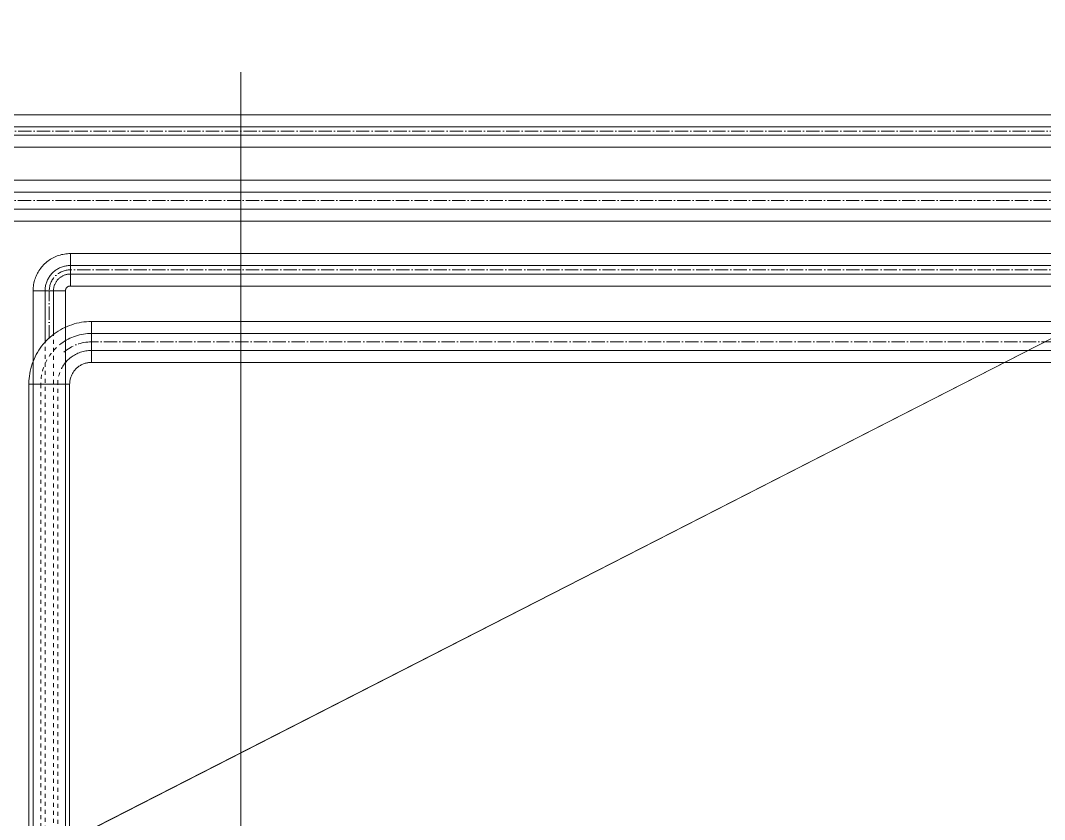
# Model space of a CAD drawing. Header units: millimetres. Extents: x -88595 to 880822, y -1054509 to -148035.
# Drawn here: x 547137 to 547907, y -277917 to -277316 of the extents above; entities that cross this region are included whole.
import ezdxf

# ---------------------------------------------------------------- set-up
doc = ezdxf.new("R2010")
doc.units = ezdxf.units.MM
for name, pattern in [('$0$ADSK_Скрыто', [6, 3, -3]), ('$1$ADSK_Скрыто', [6, 3, -3]), ('$10$ADSK_Осевая', [14, 10, -2, 0, -2]), ('$11$ADSK_Осевая', [14, 10, -2, 0, -2]), ('$4$ADSK_Скрыто', [6, 3, -3])]:
    doc.linetypes.add(name, pattern=pattern)
for name, color, linetype, lineweight in [('Изоляция', 7, 'Continuous', 18), ('Крыша', 7, 'Continuous', 9), ('Линии', 7, 'Continuous', 9), ('Марки', 7, 'Continuous', 20), ('Оборудование', 7, 'Continuous', 18), ('Трубопровод', 7, 'Continuous', 18), ('Трубопроводы', 7, 'Continuous', 18)]:
    doc.layers.add(name, color=color, linetype=linetype, lineweight=lineweight)

# ---------------------------------------------------------------- blocks, each defined once
blk = doc.blocks.new('$0$ADSK_МедьПайка_Отвод-гнутая труба - Отвод _гнутая труба_-V76-В_Координация_кровля ОВ3')
at = {"layer": 'Линии', "color": 134, "linetype": '$0$ADSK_Скрыто', "true_color": 0x00a6a6}
for p, q in [((-3.48, 31.75), (-3.96, 31.75)), ((-3.48, 31.75), (-3.96, 31.75)), ((3.96, 31.75), (3.49, 31.75)), ((3.96, 31.75), (3.49, 31.75))]:
    blk.add_line(p, q, dxfattribs=at)
at = {"layer": 'Линии', "color": 134, "linetype": '$0$ADSK_Скрыто', "true_color": 0x00a6a6, "flags": 128}
for points in [[(-10.24, 0.3), (-9, 1.19), (-7.79, 2.12), (-6.63, 3.11), (-5.5, 4.13), (-4.42, 5.21), (-3.38, 6.32), (-2.38, 7.47), (-1.44, 8.67), (-0.54, 9.9), (0.31, 11.16), (1.11, 12.46), (1.85, 13.79), (2.54, 15.15), (3.18, 16.54), (3.76, 17.94), (4.28, 19.38), (4.75, 20.83), (5.16, 22.29), (5.51, 23.78), (5.8, 25.27), (6.02, 26.78), (6.19, 28.3), (6.3, 29.82), (6.35, 31.34), (6.35, 31.75)], [(-6.35, 31.75), (-6.37, 30.73), (-6.43, 29.72), (-6.53, 28.71), (-6.67, 27.7), (-6.86, 26.7), (-7.08, 25.71), (-7.34, 24.73), (-7.64, 23.76), (-7.98, 22.8), (-8.36, 21.86), (-8.77, 20.93), (-9.22, 20.02), (-9.71, 19.13), (-10.23, 18.26)]]:
    blk.add_lwpolyline(points, dxfattribs=at)
at = {"layer": 'Трубопроводы', "color": 134, "true_color": 0x00a6a6, "flags": 128}
for points in [[(-10.23, 18.26), (-10.79, 17.41), (-11.38, 16.58), (-12, 15.78), (-12.65, 15), (-13.34, 14.25), (-14.05, 13.53), (-14.8, 12.84), (-15.57, 12.17), (-16.36, 11.54), (-17.18, 10.94), (-18.03, 10.38), (-18.89, 9.84), (-19.78, 9.35), (-20.68, 8.89), (-21.61, 8.46), (-22.55, 8.08), (-23.5, 7.73), (-24.47, 7.42), (-25.45, 7.14), (-26.44, 6.91), (-27.43, 6.72), (-28.44, 6.57), (-29.45, 6.45), (-30.46, 6.38), (-31.48, 6.35), (-31.75, 6.35)], [(-31.75, -6.35), (-30.23, -6.32), (-28.71, -6.23), (-27.19, -6.08), (-25.68, -5.86), (-24.18, -5.59), (-22.69, -5.26), (-21.22, -4.87), (-19.77, -4.42), (-18.33, -3.91), (-16.91, -3.34), (-15.52, -2.72), (-14.16, -2.04), (-12.82, -1.31), (-11.51, -0.53), (-10.24, 0.3)]]:
    blk.add_lwpolyline(points, dxfattribs=at)
blk = doc.blocks.new('$0$ADSK_МедьПайка_Отвод-гнутая труба - Отвод _гнутая труба_-V77-В_Координация_кровля ОВ3')
at = {"layer": 'Линии', "color": 190, "linetype": '$0$ADSK_Скрыто', "true_color": 0x8000ff}
for p, q in [((-2.75, 15.88), (-3.07, 15.88)), ((-2.75, 15.88), (-3.07, 15.88)), ((3.07, 15.88), (2.75, 15.88)), ((3.07, 15.88), (2.75, 15.88))]:
    blk.add_line(p, q, dxfattribs=at)
at = {"layer": 'Трубопроводы', "color": 190, "true_color": 0x8000ff, "flags": 128}
for points in [[(-15.88, -3.18), (-15.11, -3.16), (-14.35, -3.11), (-13.59, -3.04), (-12.84, -2.93), (-12.09, -2.8), (-11.35, -2.63), (-10.61, -2.43), (-9.88, -2.21), (-9.16, -1.95), (-8.46, -1.67), (-7.76, -1.36), (-7.08, -1.02), (-6.41, -0.66), (-5.76, -0.27), (-5.12, 0.15), (-4.5, 0.6), (-3.9, 1.06), (-3.31, 1.55), (-2.75, 2.07), (-2.21, 2.6), (-1.69, 3.16), (-1.19, 3.74), (-0.72, 4.33), (-0.27, 4.95), (0.16, 5.58), (0.55, 6.23), (0.93, 6.9), (1.27, 7.58), (1.59, 8.27), (1.88, 8.97), (2.14, 9.69), (2.38, 10.41), (2.58, 11.15), (2.75, 11.89), (2.9, 12.64), (3.01, 13.39), (3.1, 14.15), (3.15, 14.91), (3.17, 15.67), (3.17, 15.88)], [(-3.18, 15.88), (-3.19, 15.37), (-3.22, 14.86), (-3.27, 14.35), (-3.34, 13.85), (-3.43, 13.35), (-3.54, 12.86), (-3.67, 12.37), (-3.82, 11.88), (-3.99, 11.4), (-4.18, 10.93), (-4.38, 10.47), (-4.61, 10.01), (-4.85, 9.56), (-5.11, 9.13), (-5.39, 8.7), (-5.69, 8.29), (-6, 7.89), (-6.33, 7.5), (-6.67, 7.13), (-7.03, 6.76), (-7.4, 6.42), (-7.78, 6.09), (-8.18, 5.77), (-8.59, 5.47), (-9.01, 5.19), (-9.45, 4.92), (-9.89, 4.67), (-10.34, 4.44), (-10.8, 4.23), (-11.27, 4.04), (-11.75, 3.86), (-12.23, 3.71), (-12.72, 3.57), (-13.22, 3.46), (-13.72, 3.36), (-14.22, 3.28), (-14.72, 3.23), (-15.23, 3.19), (-15.74, 3.18), (-15.88, 3.17)]]:
    blk.add_lwpolyline(points, dxfattribs=at)
blk = doc.blocks.new('Кровля')
at = {"layer": 'Крыша'}
for p, q in [((557185.5, 647351.67), (562410.6, 650022.5)), ((562410.6, 650022.5), (557185.5, 647351.67))]:
    blk.add_line(p, q, dxfattribs=at)

msp = doc.modelspace()

# ---------------------------------------------------------------- linework, layer by layer
at = {"layer": 'Изоляция', "color": 190, "true_color": 0x8000ff}
for p, q in [((547167.74, -277387.28), (545974.54, -277387.28)), ((551770.27, -277387.28), (547167.74, -277387.28)), ((545974.54, -277411.63), (547167.74, -277411.63)), ((547167.74, -277411.63), (551770.27, -277411.63)), ((551899.07, -277491.6), (547174.54, -277491.6)), ((547174.54, -277491.6), (547174.54, -277515.95)), ((547146.49, -277519.65), (547146.49, -277646.99)), ((547146.49, -277519.65), (547146.49, -278333.46)), ((547146.49, -277519.65), (547148.12, -277519.65)), ((547152.57, -277519.65), (547151.01, -277519.65)), ((547153.38, -277519.65), (547155.5, -277519.65)), ((547155.95, -277519.65), (547161.37, -277519.65)), ((547161.83, -277519.65), (547163.94, -277519.65)), ((547164.79, -277519.65), (547166.25, -277519.65)), ((547169.2, -277519.65), (547170.84, -277519.65)), ((547170.84, -278333.46), (547170.84, -277519.65)), ((547170.84, -277553.89), (547170.84, -277519.65)), ((547174.54, -277515.95), (551899.07, -277515.95)), ((547170.84, -277646.99), (547170.84, -277578.76))]:
    msp.add_line(p, q, dxfattribs=at)
at = {"layer": 'Изоляция', "color": 134, "true_color": 0x00a6a6}
for p, q in [((551800.26, -277436.46), (545990.41, -277436.46)), ((545990.41, -277467.16), (551800.26, -277467.16)), ((551933.19, -277542.64), (547190.41, -277542.64)), ((547190.41, -277542.64), (547190.41, -277572.82)), ((547190.41, -277573.34), (551933.19, -277573.34)), ((547143.31, -277589.74), (547143.31, -278316.22)), ((547143.31, -277589.74), (547144.83, -277589.74)), ((547145.3, -277589.74), (547146.66, -277589.74)), ((547149.09, -277589.74), (547150.94, -277589.74)), ((547152, -277589.74), (547154.67, -277589.74)), ((547155.24, -277589.74), (547162.08, -277589.74)), ((547162.65, -277589.74), (547165.32, -277589.74)), ((547166.38, -277589.74), (547168.23, -277589.74)), ((547169.51, -277589.74), (547168.31, -277589.74)), ((547171.95, -277589.74), (547170.76, -277589.74)), ((547172.49, -277589.74), (547173.63, -277589.74)), ((547174.01, -278316.22), (547174.01, -277589.74))]:
    msp.add_line(p, q, dxfattribs=at)
at = {"layer": 'Изоляция', "color": 190, "true_color": 0x8000ff, "flags": 128}
for points in [[(547174.54, -277491.6), (547173.41, -277491.62), (547172.29, -277491.69), (547171.18, -277491.8), (547170.07, -277491.95), (547168.96, -277492.15), (547167.87, -277492.4), (547166.78, -277492.69), (547165.71, -277493.02), (547164.65, -277493.39), (547163.61, -277493.81), (547162.59, -277494.27), (547161.58, -277494.77), (547160.6, -277495.3), (547159.64, -277495.88), (547158.7, -277496.49), (547157.78, -277497.15), (547156.9, -277497.83), (547156.04, -277498.56), (547155.21, -277499.31), (547154.41, -277500.1), (547153.65, -277500.92), (547152.92, -277501.77), (547152.22, -277502.65), (547151.56, -277503.56), (547150.93, -277504.49), (547150.34, -277505.45), (547149.8, -277506.42), (547149.29, -277507.42), (547148.82, -277508.44), (547148.39, -277509.48), (547148.01, -277510.54), (547147.66, -277511.6), (547147.36, -277512.68), (547147.11, -277513.78), (547146.89, -277514.88), (547146.72, -277515.99), (547146.6, -277517.1), (547146.52, -277518.22), (547146.49, -277519.34), (547146.49, -277519.65)], [(547170.84, -277519.65), (547170.84, -277519.5), (547170.85, -277519.35), (547170.86, -277519.2), (547170.88, -277519.06), (547170.91, -277518.91), (547170.94, -277518.77), (547170.98, -277518.62), (547171.02, -277518.48), (547171.07, -277518.34), (547171.13, -277518.2), (547171.19, -277518.07), (547171.25, -277517.94), (547171.32, -277517.81), (547171.4, -277517.68), (547171.48, -277517.56), (547171.57, -277517.44), (547171.66, -277517.32), (547171.75, -277517.21), (547171.85, -277517.1), (547171.96, -277516.99), (547172.07, -277516.89), (547172.18, -277516.79), (547172.29, -277516.7), (547172.41, -277516.61), (547172.54, -277516.53), (547172.66, -277516.45), (547172.79, -277516.38), (547172.92, -277516.32), (547173.06, -277516.25), (547173.19, -277516.2), (547173.33, -277516.15), (547173.47, -277516.1), (547173.62, -277516.06), (547173.76, -277516.03), (547173.91, -277516), (547174.05, -277515.98), (547174.2, -277515.96), (547174.35, -277515.95), (547174.5, -277515.95), (547174.54, -277515.95)]]:
    msp.add_lwpolyline(points, dxfattribs=at)
at = {"layer": 'Изоляция', "color": 134, "true_color": 0x00a6a6, "flags": 128}
for points in [[(547190.41, -277542.64), (547188.53, -277542.68), (547186.65, -277542.8), (547184.77, -277542.98), (547182.91, -277543.25), (547181.05, -277543.58), (547179.21, -277543.99), (547177.39, -277544.48), (547175.59, -277545.04), (547173.82, -277545.66), (547172.07, -277546.36), (547170.35, -277547.13), (547168.66, -277547.97), (547167.01, -277548.87), (547165.39, -277549.84), (547163.82, -277550.87), (547162.28, -277551.97), (547160.79, -277553.12), (547159.35, -277554.33), (547157.96, -277555.61), (547156.62, -277556.93), (547155.34, -277558.31), (547154.11, -277559.74), (547152.94, -277561.21), (547151.83, -277562.73), (547150.78, -277564.3), (547149.79, -277565.9), (547148.87, -277567.55), (547148.02, -277569.22), (547147.23, -277570.94), (547146.51, -277572.68), (547145.86, -277574.45), (547145.29, -277576.24), (547144.78, -277578.06), (547144.35, -277579.89), (547144, -277581.74), (547143.71, -277583.6), (547143.5, -277585.47), (547143.37, -277587.35), (547143.31, -277589.24), (547143.31, -277589.74)], [(547174.01, -277589.74), (547174.02, -277589.09), (547174.06, -277588.43), (547174.13, -277587.78), (547174.22, -277587.13), (547174.34, -277586.49), (547174.48, -277585.85), (547174.65, -277585.21), (547174.84, -277584.59), (547175.06, -277583.97), (547175.3, -277583.36), (547175.57, -277582.76), (547175.86, -277582.17), (547176.18, -277581.6), (547176.52, -277581.03), (547176.87, -277580.48), (547177.26, -277579.95), (547177.66, -277579.43), (547178.08, -277578.93), (547178.52, -277578.45), (547178.98, -277577.98), (547179.46, -277577.53), (547179.96, -277577.1), (547180.47, -277576.7), (547181, -277576.31), (547181.55, -277575.94), (547182.11, -277575.6), (547182.68, -277575.28), (547183.26, -277574.98), (547183.86, -277574.71), (547184.47, -277574.46), (547185.08, -277574.23), (547185.71, -277574.03), (547186.34, -277573.86), (547186.98, -277573.71), (547187.62, -277573.58), (547188.27, -277573.49), (547188.92, -277573.41), (547189.58, -277573.37), (547190.23, -277573.35), (547190.41, -277573.34)]]:
    msp.add_lwpolyline(points, dxfattribs=at)
at = {"layer": 'Линии', "color": 190, "linetype": '$1$ADSK_Скрыто', "true_color": 0x8000ff}
for p, q in [((547148.08, -277519.65), (547151.07, -277519.65)), ((547150.97, -277519.65), (547148.12, -277519.65)), ((547153.3, -277519.65), (547152.57, -277519.65)), ((547152.58, -277519.65), (547153.38, -277519.65)), ((547155.49, -277519.65), (547155.49, -278333.46)), ((547155.89, -277519.65), (547155.51, -277519.65)), ((547155.55, -277519.65), (547155.95, -277519.65)), ((547155.91, -277519.65), (547155.59, -277519.65)), ((547161.37, -277519.65), (547161.78, -277519.65)), ((547161.73, -277519.65), (547161.41, -277519.65)), ((547161.81, -277519.65), (547161.42, -277519.65)), ((547161.84, -278333.46), (547161.84, -277519.65)), ((547163.94, -277519.65), (547164.74, -277519.65)), ((547164.75, -277519.65), (547164.02, -277519.65)), ((547166.25, -277519.65), (547169.24, -277519.65)), ((547169.2, -277519.65), (547166.35, -277519.65)), ((547168.18, -277519.65), (547169.24, -277519.65)), ((547170.84, -277578.71), (547170.84, -277553.94)), ((547146.49, -277646.99), (547146.49, -277665.16)), ((547170.84, -277665.16), (547170.84, -277646.99))]:
    msp.add_line(p, q, dxfattribs=at)
at = {"layer": 'Линии', "color": 134, "linetype": '$1$ADSK_Скрыто', "true_color": 0x00a6a6}
for p, q in [((547190.41, -277572.82), (547190.41, -277573.34)), ((547145.37, -277589.74), (547144.74, -277589.74)), ((547144.83, -277589.74), (547145.27, -277589.74)), ((547148.97, -277589.74), (547146.58, -277589.74)), ((547146.66, -277589.74), (547149.09, -277589.74)), ((547150.98, -277589.74), (547152, -277589.74)), ((547151.91, -277589.74), (547150.99, -277589.74)), ((547152.31, -277589.74), (547152.31, -278316.22)), ((547155.18, -277589.74), (547154.69, -277589.74)), ((547155.17, -277589.74), (547154.7, -277589.74)), ((547154.72, -277589.74), (547155.24, -277589.74)), ((547162.08, -277589.74), (547162.6, -277589.74)), ((547162.63, -277589.74), (547162.13, -277589.74)), ((547162.62, -277589.74), (547162.15, -277589.74)), ((547165.01, -278316.22), (547165.01, -277589.74)), ((547165.32, -277589.74), (547166.34, -277589.74)), ((547166.34, -277589.74), (547165.41, -277589.74)), ((547170.73, -277589.74), (547169.51, -277589.74)), ((547169.62, -277589.74), (547170.66, -277589.74)), ((547172.58, -277589.74), (547171.95, -277589.74)), ((547172.05, -277589.74), (547172.49, -277589.74)), ((547174.01, -277589.74), (547173.75, -277589.74))]:
    msp.add_line(p, q, dxfattribs=at)
at = {"layer": 'Линии', "color": 190, "linetype": '$4$ADSK_Скрыто', "true_color": 0x8000ff, "flags": 128}
msp.add_lwpolyline([(547171.07, -277518.34), (547171.13, -277518.2), (547171.19, -277518.07), (547171.25, -277517.94), (547171.32, -277517.81), (547171.4, -277517.68), (547171.48, -277517.56), (547171.57, -277517.44), (547171.66, -277517.32), (547171.75, -277517.21), (547171.85, -277517.1), (547171.96, -277516.99), (547172.07, -277516.89), (547172.18, -277516.79), (547172.29, -277516.7), (547172.41, -277516.61), (547172.54, -277516.53), (547172.66, -277516.45), (547172.79, -277516.38), (547172.92, -277516.32), (547173.06, -277516.25), (547173.19, -277516.2), (547173.33, -277516.15)], dxfattribs=at)
at = {"layer": 'Марки'}
for p, q in [((547302.78, -277355.36), (547302.78, -279417.16)), ((547302.78, -277401.65), (547302.78, -279780.12))]:
    msp.add_line(p, q, dxfattribs=at)
at = {"layer": 'Трубопровод', "color": 190, "true_color": 0x8000ff}
for p, q in [((547173.42, -277396.28), (545974.54, -277396.28)), ((551770.27, -277396.28), (547173.42, -277396.28)), ((545974.54, -277402.63), (547173.41, -277402.63)), ((547173.41, -277402.63), (551770.27, -277402.63)), ((551899.07, -277500.6), (547174.54, -277500.6)), ((547174.54, -277506.95), (551899.07, -277506.95)), ((547155.49, -277519.65), (547155.49, -277558.87)), ((547161.84, -277553.51), (547161.84, -277519.65))]:
    msp.add_line(p, q, dxfattribs=at)
at = {"layer": 'Трубопровод', "color": 190, "linetype": '$10$ADSK_Осевая', "true_color": 0x8000ff}
for p, q in [((547173.41, -277399.46), (545974.54, -277399.46)), ((551770.27, -277399.46), (547173.41, -277399.46)), ((551899.07, -277503.77), (547174.54, -277503.77)), ((547158.66, -277555.45), (547158.66, -277519.65))]:
    msp.add_line(p, q, dxfattribs=at)
at = {"layer": 'Трубопровод', "color": 134, "true_color": 0x00a6a6}
for p, q in [((547171.74, -277445.46), (545990.41, -277445.46)), ((551800.26, -277445.46), (547171.74, -277445.46)), ((545990.41, -277458.16), (547171.7, -277458.16)), ((547171.7, -277458.16), (551800.26, -277458.16)), ((551933.19, -277551.64), (547190.41, -277551.64)), ((547190.41, -277564.34), (551933.19, -277564.34))]:
    msp.add_line(p, q, dxfattribs=at)
at = {"layer": 'Трубопровод', "color": 134, "linetype": '$10$ADSK_Осевая', "true_color": 0x00a6a6}
for p, q in [((547173.32, -277451.81), (545990.41, -277451.81)), ((551800.26, -277451.81), (547173.32, -277451.81)), ((551933.19, -277557.99), (547190.41, -277557.99))]:
    msp.add_line(p, q, dxfattribs=at)
at = {"layer": 'Трубопроводы', "color": 190, "linetype": '$11$ADSK_Осевая', "true_color": 0x8000ff}
msp.add_arc((547174.54, -277519.65), 15.88, 90, 180, dxfattribs=at)
at = {"layer": 'Трубопроводы', "color": 134, "linetype": '$11$ADSK_Осевая', "true_color": 0x00a6a6}
msp.add_arc((547190.41, -277589.74), 31.75, 90, 130.77448, dxfattribs=at)

# ---------------------------------------------------------------- block references
at = {"layer": 'Линии', "color": 190, "linetype": '$0$ADSK_Скрыто', "true_color": 0x8000ff, "rotation": 180}
msp.add_blockref('$0$ADSK_МедьПайка_Отвод-гнутая труба - Отвод _гнутая труба_-V77-В_Координация_кровля ОВ3', (547158.66, -277503.77), dxfattribs=at)
at = {"layer": 'Линии', "color": 134, "linetype": '$0$ADSK_Скрыто', "true_color": 0x00a6a6, "rotation": 180}
msp.add_blockref('$0$ADSK_МедьПайка_Отвод-гнутая труба - Отвод _гнутая труба_-V76-В_Координация_кровля ОВ3', (547158.66, -277557.99), dxfattribs=at)
at = {"layer": 'Оборудование', "color": 5, "true_color": 0x0000ff}
msp.add_blockref('Кровля', (-12267.25, -926437.39), dxfattribs=at)

doc.saveas('drawing.dxf')
